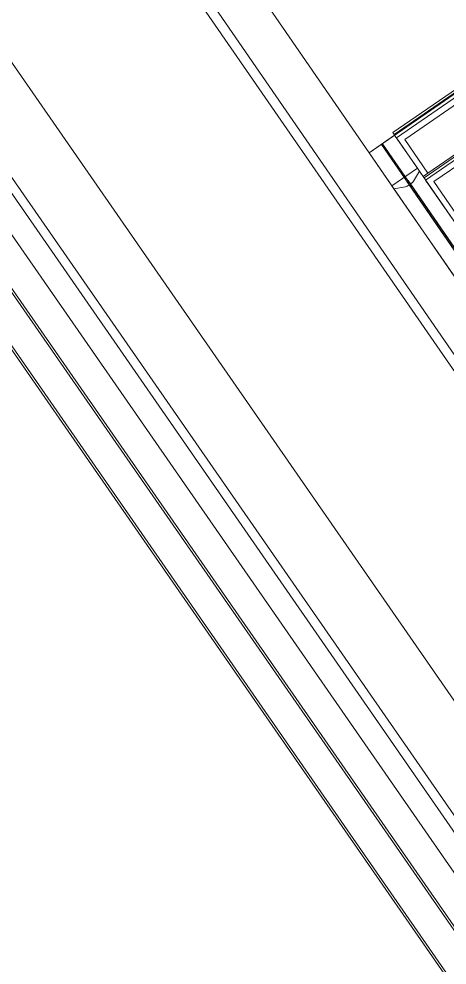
# Model space of a CAD drawing. Header units: metres. Extents: x 286532 to 329498, y 7396783 to 7466136.
# Drawn here: x 325770.37 to 325774.04, y 7397632.24 to 7397640.33 of the extents above; entities that cross this region are included whole.
import ezdxf

# ---------------------------------------------------------------- set-up
doc = ezdxf.new("R2010")
doc.units = ezdxf.units.M
doc.header["$LTSCALE"] = 10
doc.layers.get('0').update_dxf_attribs({"color": 255})
doc.layers.add('_  ARQ-AUX-001', color=1, linetype='Continuous', lineweight=5)
doc.layers.add('_AUXILIAR', color=7, linetype='Continuous', lineweight=30)

# ---------------------------------------------------------------- blocks, each defined once
blk = doc.blocks.new('ESTACAODRONE')
at = {"layer": '_  ARQ-AUX-001'}
for p, q in [((163.0768014915822, -199.6336449540774), (147.3849208786332, -176.5225682544806)), ((162.500351356723, -199.7794287735525), (147.036758192163, -177.0045749180756)), ((146.9705725929269, -177.0495133921679), (162.4341657574869, -199.8243672476449)), ((146.8051085947664, -177.1618595775217), (162.2687017593416, -199.9367134328932)), ((146.8051085947664, -177.1618595775217), (162.2687017593416, -199.9367134328932)), ((148.4601854116772, -180.097923909314), (162.1603187306318, -200.2755456827581)), ((148.5106741227792, -180.1383708901703), (162.169921621331, -200.2557758325711)), ((151.0397908687592, -184.3956384370103), (162.0191738799331, -200.5661261659116)), ((151.0636057590018, -184.3968000868335), (162.0287767706322, -200.5463563157246)), ((156.7969741395814, -186.678197835611), (158.9087234589398, -189.8078685427618)), ((157.0804597093295, -187.7777140618354), (159.8238009308469, -191.8434213794593)), ((158.9087234589398, -189.8078685427618), (160.0128772247835, -189.0628393746261)), ((159.7771710543202, -189.1890842899571), (159.1140156393991, -189.6365492558044)), ((159.1251990730405, -189.6531234127613), (159.7883544879616, -189.205658446914)), ((159.808284092928, -189.2351946708854), (159.1451286780069, -189.6826596367327)), ((159.2146087650569, -189.6962385678674), (159.7948697531129, -189.304706722751)), ((159.3765795293579, -190.0256761789797), (160.0397349442791, -189.5782112131324)), ((160.0532576451825, -189.5982522286595), (159.3901022302613, -190.0457171945068)), ((159.4103083743631, -189.9862707838278), (159.9905693624191, -189.5947389387114)), ((159.1288081622667, -189.6593661072212), (158.909137931074, -189.8075888771581)), ((159.1140156393991, -189.6365492558044), (159.1251990730405, -189.6531234127613)), ((159.3205220219851, -189.9434913324153), (159.1288081622667, -189.6593661072212)), ((159.1451286780069, -189.6826596367327), (159.3688611609305, -190.0142373441932)), ((159.4103083743631, -189.9862707838278), (159.2146087650569, -189.6962385678674)), ((159.4595823173114, -190.0592961256415), (160.0398433053674, -189.6677642805251)), ((159.0231177680137, -189.7306808361532), (159.0148283253272, -189.7362741482263)), ((159.0148283253272, -189.7362741482263), (159.7856778029454, -190.878694324527)), ((159.7939672456319, -190.8731010124539), (159.0231177680137, -189.7306808361532)), ((161.8643121295984, -194.1881324311658), (158.9087234589398, -189.8078685427618)), ((158.909137931074, -189.8075888771581), (159.1008517907926, -190.0917141023521)), ((159.1008517907926, -190.0917141023521), (159.3205220219851, -189.9434913324153)), ((159.3205220634393, -189.9434913938513), (159.1008518322467, -190.0917141637883)), ((159.3377872845036, -189.9690789274295), (159.3205220634393, -189.9434913938513)), ((159.2862588644724, -190.0550045769825), (159.3377872845036, -189.9690789274295)), ((161.928278651918, -193.8082585475687), (159.3377872845038, -189.9690789274294)), ((159.3688611609305, -190.0142373441932), (159.4103083743631, -189.9862707838278)), ((159.376579529358, -190.0256761789797), (159.3688611609305, -190.0142373441932)), ((159.3757197910834, -190.0244020231559), (159.376579529358, -190.0256761789797)), ((159.1008518322467, -190.0917141637883), (159.118117053311, -190.1173016973663)), ((159.118117053311, -190.1173016973663), (159.2174121851319, -190.1016287397777)), ((159.1181170533111, -190.1173016973663), (161.7086084207254, -193.9564813175056)), ((159.2279891345404, -190.0566539674761), (159.2404232985701, -190.0482639993665)), ((159.2474924668171, -190.0855584435704), (159.2279891345404, -190.0566539674761)), ((159.2320242575483, -190.0959956375924), (159.2474924668171, -190.0855584435704)), ((159.2404232985701, -190.0482639993665), (159.2599266308469, -190.0771684754608)), ((159.8066878981117, -190.9143014884248), (159.2474924668173, -190.0855584435703)), ((159.2599266308469, -190.0771684754608), (159.2751361825965, -190.0669057046736)), ((159.2599266308471, -190.0771684754607), (159.8191220621414, -190.9059115203152)), ((159.3901022302613, -190.0457171945068), (159.613834713185, -190.3772949019674)), ((159.6552819266175, -190.3493283416019), (159.4595823173114, -190.0592961256415))]:
    blk.add_line(p, q, dxfattribs=at)
for points in [[(159.2174121855532, -190.1016287397109), (159.2251513687889, -190.0995719063065), (159.232024120273, -190.0959956238967)], [(159.2751361825964, -190.0669057046736), (159.2812616608573, -190.0616687706431), (159.2862587949002, -190.0550045640719)]]:
    blk.add_lwpolyline(points, dxfattribs=at)

msp = doc.modelspace()

# ---------------------------------------------------------------- hatches: boundary and pattern name
at = {"true_color": 0xc7c8ca, "transparency": 33554585}
h = msp.add_hatch(color=9, dxfattribs=at)
h.dxf.hatch_style = 1
edge = h.paths.add_edge_path(flags=17)
edge.add_line((325790.0735226213, 7397734.67766016), (325785.9323927848, 7397725.912165756))
edge.add_line((325785.9323927848, 7397725.912165756), (325782.7093856977, 7397727.434828392))
edge.add_arc((324589.4594356383, 7398283.744209212), 1316.558229059866, 334.2857714977699, 335.00442574012794, ccw=False)
edge.add_arc((325750.6665302786, 7397737.449563266), 35.29088016209248, 298.575962046057, 315.0391196846224, ccw=False)
edge.add_arc((325664.99061547, 7397898.480900479), 217.6941062931954, 294.35071983205427, 298.1059257641456, ccw=False)
edge.add_arc((325750.4188590042, 7397711.129368519), 11.7999999991149, 244.6772000939087, 291.53597668745437, ccw=False)
edge.add_line((325745.3717913929, 7397700.463201987), (325626.6594274847, 7397756.516840334))
edge.add_arc((325641.4665205635, 7397780.805911992), 28.4465992244239, 197.5252087172678, 238.63269810949652, ccw=False)
edge.add_line((325614.34028289, 7397772.23991893), (325596.3608602486, 7397822.673452049))
edge.add_line((325596.3608602486, 7397822.673452049), (325593.7456826678, 7397821.736449908))
edge.add_line((325593.7456826678, 7397821.736449908), (325590.5952728076, 7397830.529259314))
edge.add_line((325590.5952728076, 7397830.529259314), (325583.0624359138, 7397827.835494601))
edge.add_line((325583.0624359138, 7397827.835494601), (325598.2871906696, 7397780.984911129))
edge.add_arc((325581.6313068647, 7397777.612337251), 16.99390243241983, -27.409305437614705, 11.446794621133222, ccw=False)
edge.add_line((325596.7174845528, 7397769.789296752), (325590.0917240955, 7397755.764605783))
edge.add_arc((325564.4797332849, 7397765.980487031), 27.57423259051533, 298.0711945504558, 338.2543751509229, ccw=False)
edge.add_line((325577.4552939346, 7397741.649989116), (325549.6415609795, 7397730.903622619))
edge.add_line((325549.6415609795, 7397730.903622619), (325552.3333787889, 7397723.352886127))
edge.add_line((325552.3333787889, 7397723.352886127), (325559.0661430414, 7397725.765194402))
edge.add_line((325559.0661430414, 7397725.765194402), (325560.083847941, 7397722.910461255))
edge.add_line((325560.083847941, 7397722.910461255), (325575.9089333582, 7397728.580492622))
edge.add_line((325575.9089333582, 7397728.580492622), (325592.0058937733, 7397734.347935139))
edge.add_arc((325596.4361216662, 7397717.202531068), 17.70852337038531, 63.714828337742006, 104.4878615349169, ccw=False)
edge.add_line((325604.2781493216, 7397733.080012046), (325751.2731117486, 7397663.679344781))
edge.add_arc((325737.0236401027, 7397635.13802675), 31.90069399144977, 40.33374494317138, 63.4689852969027, ccw=False)
edge.add_line((325761.3411328419, 7397655.785395202), (325777.4526656764, 7397632.455911997))
edge.add_line((325777.4526656764, 7397632.455911997), (325786.458569375, 7397638.675463107))
edge.add_line((325786.458569375, 7397638.675463107), (325772.0375623168, 7397659.428200791))
edge.add_arc((325786.1900989813, 7397669.262750535), 17.2340553184531, 162.6633486420313, 214.7953058882391, ccw=False)
edge.add_arc((326382.6716017837, 7397402.318218326), 670.6071444763546, 154.2606965419587, 156.0636244513231, ccw=False)
edge.add_arc((328387.6302165384, 7396464.678045448), 2883.946189031026, 154.5114808855951, 154.7792504945086, ccw=False)
edge.add_arc((324538.1433844751, 7398302.985549253), 1381.958187364982, 334.3938467270593, 335.1320574766111)
edge.add_line((325791.9656423118, 7397721.833093027), (325796.5813537847, 7397731.603130355))
edge.add_line((325796.5813537847, 7397731.603130355), (325790.0735226213, 7397734.67766016))
edge = h.paths.add_edge_path(flags=17)
edge.add_line((325790.0735226213, 7397734.67766016), (325785.9323927848, 7397725.912165756))
edge.add_line((325796.5813537847, 7397731.603130355), (325790.0735226213, 7397734.67766016))
edge.add_line((325791.9656423118, 7397721.833093027), (325796.5813537847, 7397731.603130355))
edge.add_arc((324538.1433844751, 7398302.985549253), 1381.958187364982, 334.3938467270593, 335.1320574766111)
edge.add_arc((328387.6302165384, 7396464.678045448), 2883.946189031025, 154.5114808855951, 154.7792504945086)
edge.add_arc((326382.6716017837, 7397402.318218326), 670.6071444763506, 154.2606965419587, 156.0636244513231)
edge.add_arc((325786.1900989816, 7397669.262750535), 17.23405531876808, 162.6633486416853, 214.7953058875765)
edge.add_line((325786.458569375, 7397638.675463107), (325772.0375623168, 7397659.428200791))
edge.add_line((325777.4526656764, 7397632.455911997), (325786.458569375, 7397638.675463107))
edge.add_line((325761.3411328419, 7397655.785395202), (325777.4526656764, 7397632.455911997))
edge.add_arc((325737.0236401025, 7397635.138026749), 31.90069399232835, 40.33374494397282, 63.46898529746282)
edge.add_line((325604.2781493216, 7397733.080012046), (325751.2731117486, 7397663.679344781))
edge.add_arc((325596.4361216662, 7397717.202531069), 17.70852336954732, 63.7148283364076, 104.4878615356707)
edge.add_line((325575.9089333582, 7397728.580492622), (325592.0058937733, 7397734.347935139))
edge.add_line((325560.083847941, 7397722.910461255), (325575.9089333582, 7397728.580492622))
edge.add_line((325559.0661430414, 7397725.765194402), (325560.083847941, 7397722.910461255))
edge.add_line((325552.3333787889, 7397723.352886127), (325559.0661430414, 7397725.765194402))
edge.add_line((325549.6415609795, 7397730.903622619), (325552.3333787889, 7397723.352886127))
edge.add_line((325577.4552939346, 7397741.649989116), (325549.6415609795, 7397730.903622619))
edge.add_arc((325564.479733285, 7397765.980487031), 27.57423259049679, 298.0711945498155, 338.2543751508781)
edge.add_line((325596.7174845528, 7397769.789296752), (325590.0917240955, 7397755.764605783))
edge.add_arc((325581.6313068647, 7397777.612337251), 16.99390243246559, 332.590694562024, 371.4467946210942)
edge.add_line((325583.0624359138, 7397827.835494601), (325598.2871906696, 7397780.984911129))
edge.add_line((325590.5952728076, 7397830.529259314), (325583.0624359138, 7397827.835494601))
edge.add_line((325593.7456826678, 7397821.736449908), (325590.5952728076, 7397830.529259314))
edge.add_line((325596.3608602486, 7397822.673452049), (325593.7456826678, 7397821.736449908))
edge.add_line((325614.34028289, 7397772.23991893), (325596.3608602486, 7397822.673452049))
edge.add_arc((325641.4665205634, 7397780.805911991), 28.44659922383428, 197.5252087157615, 238.6326981083199)
edge.add_line((325745.3717913929, 7397700.463201987), (325626.6594274847, 7397756.516840334))
edge.add_arc((325750.4188590042, 7397711.129368519), 11.79999999907486, 244.6772000939087, 291.5359766874544)
edge.add_arc((325664.99061547, 7397898.480900479), 217.6941062931951, 294.3507198320543, 298.1059257641456)
edge.add_arc((325750.6665302786, 7397737.449563266), 35.29088016209649, 298.575962046057, 315.0391196846224)
edge.add_arc((324589.4594356383, 7398283.744209212), 1316.558229059864, 334.2857714977699, 335.0044257401279)
edge.add_line((325785.9323927848, 7397725.912165756), (325782.7093856977, 7397727.434828392))
h.paths.add_polyline_path([(325796.5813537847, 7397731.603130355), (325790.0735226213, 7397734.67766016)], flags=0)

# ---------------------------------------------------------------- linework, layer by layer
at = {"layer": '_  ARQ-AUX-001'}
msp.add_lwpolyline([(325575.9089333582, 7397728.580492622), (325592.0058937733, 7397734.347935139, -0.1798069276664613), (325604.2781493216, 7397733.080012046), (325751.2731117486, 7397663.679344781, -0.1012908212873462), (325761.3411328419, 7397655.785395202), (325777.4526656764, 7397632.455911997), (325786.458569375, 7397638.675463107), (325772.0375623168, 7397659.428200791, -0.2314747326432924), (325769.7389802918, 7397674.39825018, -0.007866919333001331), (325778.6025473837, 7397693.547543325, -0.001168365859716438), (325784.3740926827, 7397705.727268821, 0.003221063178030193), (325791.9656423118, 7397721.833093027), (325796.5813537847, 7397731.603130355), (325790.0735226213, 7397734.67766016), (325796.5813537847, 7397731.603130355)], format="xyb", dxfattribs=at)

# ---------------------------------------------------------------- block references
at = {"layer": '_AUXILIAR', "rotation": 0.5795468206332073}
msp.add_blockref('ESTACAODRONE', (325612.5476227902, 7397827.373914379), dxfattribs=at)

doc.saveas('drawing.dxf')
